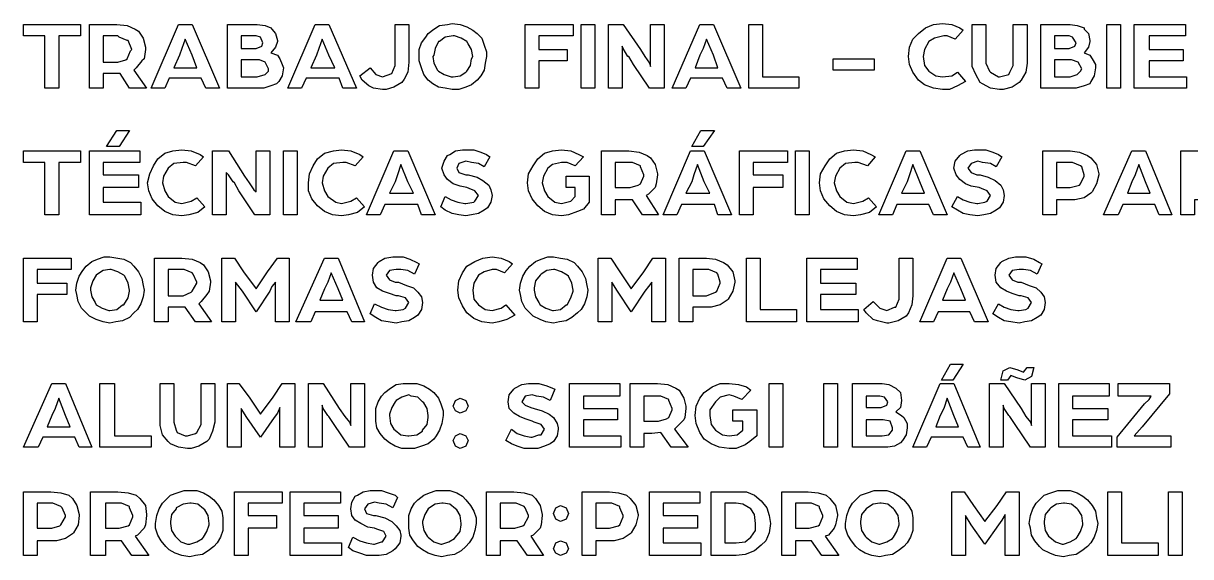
# Model space of a CAD drawing. Header units: inches. Extents: x -580 to 220, y 1335 to 2135.
# Drawn here: x -182.4 to -109.3, y 1841.4 to 1874.8 of the extents above; entities that cross this region are included whole.
import ezdxf

# ---------------------------------------------------------------- set-up
doc = ezdxf.new("R2010")
doc.units = ezdxf.units.IN
doc.header["$MEASUREMENT"] = 0
doc.layers.add('Grabado relleno', color=7, linetype='Continuous')

# ---------------------------------------------------------------- blocks, each defined once
blk = doc.blocks.new('block 2154')
at = {"layer": 'Grabado relleno', "color": 6, "lineweight": 25}
for points in [[(-181.039, 1874.016), (-182.394, 1874.016), (-182.394, 1874.732), (-178.824, 1874.732), (-178.824, 1874.016), (-180.182, 1874.016), (-180.182, 1870.731), (-181.039, 1870.731), (-181.039, 1874.016)], [(-178.252, 1870.731), (-178.252, 1874.732), (-176.538, 1874.732), (-175.896, 1874.661), (-175.395, 1874.446), (-175.18, 1874.301), (-174.897, 1873.875), (-174.753, 1873.303), (-174.753, 1873.158), (-174.823, 1872.587), (-174.968, 1872.446), (-175.324, 1872.019), (-175.465, 1871.874), (-174.682, 1870.731), (-175.751, 1870.731), (-176.323, 1871.659), (-176.894, 1871.659), (-177.395, 1871.659), (-177.395, 1870.731), (-178.252, 1870.731)], [(-171.825, 1874.732), (-170.11, 1870.731), (-170.967, 1870.731), (-171.253, 1871.373), (-173.253, 1871.373), (-173.539, 1870.731), (-174.396, 1870.731), (-172.682, 1874.732), (-171.825, 1874.732)], [(-169.609, 1870.731), (-169.609, 1874.732), (-167.754, 1874.732), (-167.253, 1874.661), (-166.896, 1874.517), (-166.826, 1874.446), (-166.611, 1874.16), (-166.469, 1873.73), (-166.469, 1873.659), (-166.611, 1873.303), (-166.896, 1872.947), (-166.469, 1872.802), (-166.325, 1872.587), (-166.184, 1872.231), (-166.11, 1872.019), (-166.184, 1871.518), (-166.395, 1871.162), (-166.54, 1871.017), (-166.896, 1870.876), (-167.327, 1870.731), (-167.683, 1870.731), (-169.609, 1870.731)], [(-164.113, 1874.732), (-163.256, 1874.732), (-161.541, 1870.731), (-162.398, 1870.731), (-162.61, 1871.373), (-164.684, 1871.373), (-164.97, 1870.731), (-165.824, 1870.731), (-164.113, 1874.732)], [(-160.754, 1870.876), (-161.185, 1871.232), (-161.326, 1871.518), (-160.684, 1872.019), (-160.328, 1871.589), (-159.897, 1871.447), (-159.326, 1871.659), (-159.114, 1872.16), (-159.114, 1872.375), (-159.114, 1874.732), (-158.257, 1874.732), (-158.257, 1872.375), (-158.327, 1871.733), (-158.543, 1871.303), (-158.684, 1871.088), (-159.185, 1870.802), (-159.682, 1870.661), (-159.897, 1870.661), (-160.469, 1870.731), (-160.754, 1870.876)], [(-156.327, 1874.661), (-155.826, 1874.732), (-155.54, 1874.802), (-155.043, 1874.732), (-154.613, 1874.587), (-154.256, 1874.376), (-153.971, 1874.16), (-153.685, 1873.875), (-153.54, 1873.444), (-153.399, 1873.017), (-153.399, 1872.732), (-153.47, 1872.305), (-153.54, 1871.874), (-153.755, 1871.518), (-153.971, 1871.232), (-154.327, 1870.947), (-154.683, 1870.802), (-155.114, 1870.661), (-155.54, 1870.661), (-155.971, 1870.731), (-156.398, 1870.802), (-156.754, 1871.017), (-157.04, 1871.232), (-157.325, 1871.589), (-157.47, 1872.019), (-157.611, 1872.446), (-157.611, 1872.732), (-157.611, 1873.158), (-157.47, 1873.589), (-157.184, 1873.945), (-157.04, 1874.16), (-156.683, 1874.446), (-156.327, 1874.661)], [(-150.972, 1870.731), (-150.972, 1874.732), (-147.97, 1874.732), (-147.97, 1874.016), (-150.115, 1874.016), (-150.115, 1873.158), (-148.33, 1873.158), (-148.33, 1872.446), (-150.115, 1872.446), (-150.115, 1870.731), (-150.972, 1870.731)], [(-146.615, 1874.732), (-146.615, 1870.731), (-147.472, 1870.731), (-147.472, 1874.732), (-146.615, 1874.732)], [(-144.83, 1874.732), (-143.758, 1873.158), (-143.472, 1872.732), (-143.186, 1872.305), (-143.116, 1872.09), (-143.116, 1874.732), (-142.258, 1874.732), (-142.258, 1870.731), (-143.186, 1870.731), (-144.184, 1872.231), (-144.47, 1872.732), (-144.544, 1872.732), (-144.83, 1873.233), (-144.901, 1873.374), (-144.901, 1870.731), (-145.758, 1870.731), (-145.758, 1874.732), (-144.83, 1874.732)], [(-138.614, 1871.373), (-140.614, 1871.373), (-140.9, 1870.731), (-141.757, 1870.731), (-140.043, 1874.732), (-139.186, 1874.732), (-137.475, 1870.731), (-138.328, 1870.731), (-138.614, 1871.373)], [(-133.83, 1871.447), (-133.83, 1870.731), (-136.974, 1870.731), (-136.974, 1874.732), (-136.116, 1874.732), (-136.116, 1871.447), (-133.83, 1871.447)], [(-126.69, 1871.733), (-126.902, 1872.231), (-126.976, 1872.732), (-126.902, 1873.303), (-126.69, 1873.804), (-126.33, 1874.16), (-125.904, 1874.517), (-125.403, 1874.732), (-124.831, 1874.802), (-124.26, 1874.732), (-123.762, 1874.517), (-123.547, 1874.376), (-124.048, 1873.804), (-124.545, 1874.016), (-124.761, 1874.016), (-125.332, 1873.875), (-125.688, 1873.659), (-125.974, 1873.158), (-126.045, 1872.732), (-125.974, 1872.16), (-125.688, 1871.804), (-125.261, 1871.518), (-124.831, 1871.447), (-124.26, 1871.518), (-123.903, 1871.733), (-123.402, 1871.162), (-123.903, 1870.876), (-124.404, 1870.661), (-124.831, 1870.661), (-125.403, 1870.731), (-125.974, 1870.947), (-126.33, 1871.232), (-126.69, 1871.733)], [(-121.832, 1870.731), (-122.333, 1871.017), (-122.475, 1871.088), (-122.76, 1871.589), (-122.975, 1872.09), (-122.975, 1872.305), (-122.975, 1874.732), (-122.118, 1874.732), (-122.118, 1872.305), (-121.903, 1871.804), (-121.832, 1871.733), (-121.332, 1871.447), (-121.261, 1871.447), (-120.689, 1871.589), (-120.619, 1871.733), (-120.404, 1872.16), (-120.404, 1872.305), (-120.404, 1874.732), (-119.546, 1874.732), (-119.546, 1872.305), (-119.617, 1871.733), (-119.903, 1871.232), (-120.047, 1871.088), (-120.474, 1870.802), (-121.046, 1870.661), (-121.261, 1870.661), (-121.832, 1870.731)], [(-118.689, 1874.732), (-116.834, 1874.732), (-116.403, 1874.661), (-115.976, 1874.517), (-115.976, 1874.446), (-115.691, 1874.16), (-115.62, 1873.73), (-115.62, 1873.659), (-115.691, 1873.303), (-115.976, 1872.947), (-115.62, 1872.802), (-115.475, 1872.587), (-115.264, 1872.231), (-115.264, 1872.019), (-115.334, 1871.518), (-115.549, 1871.162), (-115.62, 1871.017), (-115.976, 1870.876), (-116.477, 1870.731), (-116.763, 1870.731), (-118.689, 1870.731), (-118.689, 1874.732)], [(-113.69, 1874.732), (-113.69, 1870.731), (-114.548, 1870.731), (-114.548, 1874.732), (-113.69, 1874.732)], [(-111.905, 1873.158), (-109.764, 1873.158), (-109.764, 1872.446), (-111.905, 1872.446), (-111.905, 1871.447), (-109.549, 1871.447), (-109.549, 1870.731), (-112.833, 1870.731), (-112.833, 1874.732), (-109.619, 1874.732), (-109.619, 1874.016), (-111.905, 1874.016), (-111.905, 1873.158)], [(-176.397, 1873.945), (-176.467, 1874.016), (-177.395, 1874.016), (-177.395, 1872.375), (-176.467, 1872.375), (-175.966, 1872.516), (-175.896, 1872.587), (-175.68, 1873.088), (-175.61, 1873.158), (-175.825, 1873.73), (-175.896, 1873.73), (-176.397, 1873.945)], [(-172.968, 1872.019), (-171.539, 1872.019), (-171.825, 1872.802), (-172.251, 1873.804), (-172.467, 1873.233), (-172.611, 1872.802), (-172.968, 1872.019)], [(-167.538, 1873.945), (-167.824, 1874.016), (-168.752, 1874.016), (-168.752, 1873.233), (-167.824, 1873.233), (-167.468, 1873.374), (-167.397, 1873.589), (-167.538, 1873.945)], [(-163.682, 1873.804), (-163.898, 1873.233), (-164.039, 1872.802), (-164.399, 1872.019), (-162.896, 1872.019), (-163.256, 1872.802), (-163.682, 1873.804)], [(-156.041, 1871.589), (-155.614, 1871.447), (-155.47, 1871.447), (-155.043, 1871.518), (-154.683, 1871.733), (-154.613, 1871.804), (-154.397, 1872.16), (-154.327, 1872.587), (-154.256, 1872.732), (-154.327, 1873.158), (-154.542, 1873.518), (-154.613, 1873.659), (-154.969, 1873.875), (-155.399, 1874.016), (-155.47, 1874.016), (-155.971, 1873.945), (-156.327, 1873.659), (-156.398, 1873.659), (-156.613, 1873.233), (-156.683, 1872.802), (-156.754, 1872.732), (-156.683, 1872.305), (-156.468, 1871.874), (-156.398, 1871.804), (-156.041, 1871.589)], [(-139.616, 1873.804), (-139.831, 1873.233), (-140.043, 1872.802), (-140.329, 1872.019), (-138.9, 1872.019), (-139.186, 1872.802), (-139.616, 1873.804)], [(-117.832, 1873.233), (-116.904, 1873.233), (-116.548, 1873.374), (-116.477, 1873.589), (-116.689, 1873.945), (-116.904, 1874.016), (-117.832, 1874.016), (-117.832, 1873.233)], [(-167.754, 1871.447), (-167.253, 1871.589), (-167.041, 1871.804), (-167.041, 1871.945), (-167.253, 1872.375), (-167.612, 1872.516), (-167.683, 1872.516), (-168.752, 1872.516), (-168.752, 1871.447), (-167.754, 1871.447)], [(-129.117, 1872.587), (-129.117, 1871.874), (-131.689, 1871.874), (-131.689, 1872.587), (-129.117, 1872.587)], [(-117.832, 1871.447), (-116.834, 1871.447), (-116.403, 1871.589), (-116.192, 1871.804), (-116.117, 1871.945), (-116.333, 1872.375), (-116.763, 1872.516), (-117.832, 1872.516), (-117.832, 1871.447)], [(-175.751, 1868.089), (-176.397, 1867.091), (-177.18, 1867.091), (-176.538, 1868.089), (-175.751, 1868.089)], [(-139.115, 1868.089), (-139.831, 1867.091), (-140.544, 1867.091), (-139.972, 1868.089), (-139.115, 1868.089)], [(-174.252, 1865.877), (-173.966, 1866.304), (-173.539, 1866.66), (-173.038, 1866.805), (-172.467, 1866.875), (-171.895, 1866.805), (-171.324, 1866.59), (-171.112, 1866.445), (-171.609, 1865.877), (-172.181, 1866.089), (-172.396, 1866.089), (-172.968, 1866.018), (-173.324, 1865.732), (-173.61, 1865.232), (-173.68, 1864.805), (-173.539, 1864.304), (-173.324, 1863.947), (-172.897, 1863.591), (-172.467, 1863.517), (-171.895, 1863.662), (-171.539, 1863.877), (-171.038, 1863.305), (-171.468, 1862.949), (-172.04, 1862.804), (-172.467, 1862.734), (-173.038, 1862.804), (-173.539, 1863.02), (-173.966, 1863.376), (-174.326, 1863.803), (-174.537, 1864.304), (-174.612, 1864.805), (-174.467, 1865.376), (-174.252, 1865.877)], [(-163.682, 1864.805), (-163.541, 1864.304), (-163.326, 1863.947), (-162.825, 1863.591), (-162.469, 1863.517), (-161.897, 1863.662), (-161.541, 1863.877), (-161.04, 1863.305), (-161.471, 1862.949), (-162.042, 1862.804), (-162.469, 1862.734), (-163.04, 1862.804), (-163.541, 1863.02), (-163.968, 1863.376), (-164.325, 1863.803), (-164.54, 1864.304), (-164.54, 1864.805), (-164.469, 1865.376), (-164.254, 1865.877), (-163.968, 1866.304), (-163.541, 1866.66), (-162.97, 1866.805), (-162.469, 1866.875), (-161.897, 1866.805), (-161.326, 1866.59), (-161.111, 1866.445), (-161.612, 1865.877), (-162.183, 1866.089), (-162.398, 1866.089), (-162.97, 1866.018), (-163.326, 1865.732), (-163.612, 1865.232), (-163.682, 1864.805)], [(-156.257, 1863.305), (-155.971, 1863.947), (-155.614, 1863.732), (-155.184, 1863.591), (-154.757, 1863.517), (-154.683, 1863.517), (-154.186, 1863.591), (-154.112, 1863.662), (-153.9, 1864.018), (-154.112, 1864.304), (-154.471, 1864.448), (-154.613, 1864.519), (-155.043, 1864.589), (-155.47, 1864.734), (-155.826, 1865.02), (-156.041, 1865.306), (-156.186, 1865.732), (-156.041, 1866.159), (-155.826, 1866.519), (-155.685, 1866.59), (-155.329, 1866.805), (-154.898, 1866.875), (-154.683, 1866.875), (-154.186, 1866.875), (-153.755, 1866.731), (-153.399, 1866.59), (-153.184, 1866.445), (-153.54, 1865.803), (-153.9, 1866.018), (-154.327, 1866.089), (-154.683, 1866.159), (-155.114, 1866.018), (-155.255, 1865.732), (-155.114, 1865.447), (-154.683, 1865.306), (-154.542, 1865.306), (-153.971, 1865.161), (-153.614, 1864.946), (-153.254, 1864.66), (-153.113, 1864.374), (-153.043, 1864.018), (-153.113, 1863.591), (-153.328, 1863.231), (-153.54, 1863.09), (-153.9, 1862.875), (-154.327, 1862.804), (-154.683, 1862.734), (-155.114, 1862.804), (-155.54, 1862.875), (-155.971, 1863.09), (-156.257, 1863.305)], [(-150.471, 1865.877), (-150.185, 1866.304), (-149.758, 1866.66), (-149.257, 1866.805), (-148.686, 1866.875), (-148.114, 1866.805), (-147.613, 1866.59), (-147.328, 1866.445), (-147.829, 1865.877), (-148.33, 1866.089), (-148.686, 1866.089), (-149.257, 1865.948), (-149.543, 1865.732), (-149.829, 1865.232), (-149.899, 1864.805), (-149.758, 1864.304), (-149.543, 1863.947), (-149.113, 1863.591), (-148.686, 1863.517), (-148.114, 1863.662), (-147.829, 1863.947), (-147.829, 1864.519), (-148.4, 1864.519), (-148.4, 1865.232), (-146.971, 1865.232), (-146.971, 1863.591), (-147.328, 1863.161), (-147.684, 1863.02), (-148.256, 1862.804), (-148.686, 1862.734), (-149.257, 1862.804), (-149.758, 1863.02), (-150.185, 1863.376), (-150.542, 1863.803), (-150.757, 1864.304), (-150.827, 1864.805), (-150.757, 1865.376), (-150.471, 1865.877)], [(-132.261, 1863.803), (-132.472, 1864.304), (-132.546, 1864.805), (-132.472, 1865.376), (-132.186, 1865.877), (-131.901, 1866.304), (-131.474, 1866.66), (-130.973, 1866.805), (-130.401, 1866.875), (-129.83, 1866.805), (-129.333, 1866.59), (-129.047, 1866.445), (-129.544, 1865.877), (-130.116, 1866.089), (-130.331, 1866.089), (-130.902, 1866.018), (-131.259, 1865.732), (-131.544, 1865.232), (-131.615, 1864.805), (-131.474, 1864.304), (-131.259, 1863.947), (-130.832, 1863.591), (-130.401, 1863.517), (-129.83, 1863.662), (-129.474, 1863.877), (-128.973, 1863.305), (-129.403, 1862.949), (-129.975, 1862.804), (-130.401, 1862.734), (-130.973, 1862.804), (-131.474, 1863.02), (-131.901, 1863.376), (-132.261, 1863.803)], [(-123.046, 1864.589), (-123.402, 1864.734), (-123.762, 1865.02), (-123.974, 1865.306), (-124.118, 1865.732), (-124.048, 1866.159), (-123.762, 1866.519), (-123.688, 1866.59), (-123.261, 1866.805), (-122.831, 1866.875), (-122.619, 1866.875), (-122.118, 1866.875), (-121.691, 1866.731), (-121.332, 1866.59), (-121.12, 1866.445), (-121.476, 1865.803), (-121.832, 1866.018), (-122.333, 1866.089), (-122.619, 1866.159), (-123.046, 1866.018), (-123.261, 1865.732), (-123.046, 1865.447), (-122.69, 1865.306), (-122.475, 1865.306), (-121.977, 1865.161), (-121.547, 1864.946), (-121.19, 1864.66), (-121.046, 1864.374), (-120.975, 1864.018), (-121.046, 1863.591), (-121.261, 1863.231), (-121.476, 1863.09), (-121.832, 1862.875), (-122.259, 1862.804), (-122.619, 1862.734), (-123.117, 1862.804), (-123.547, 1862.875), (-123.903, 1863.09), (-124.26, 1863.305), (-123.903, 1863.947), (-123.547, 1863.732), (-123.117, 1863.591), (-122.69, 1863.517), (-122.619, 1863.517), (-122.189, 1863.591), (-122.048, 1863.662), (-121.832, 1864.018), (-122.048, 1864.304), (-122.404, 1864.448), (-122.545, 1864.519), (-123.046, 1864.589)], [(-181.039, 1866.089), (-182.394, 1866.089), (-182.394, 1866.805), (-178.824, 1866.805), (-178.824, 1866.089), (-180.182, 1866.089), (-180.182, 1862.804), (-181.039, 1862.804), (-181.039, 1866.089)], [(-178.252, 1862.804), (-178.252, 1866.805), (-175.109, 1866.805), (-175.109, 1866.089), (-177.395, 1866.089), (-177.395, 1865.306), (-175.18, 1865.306), (-175.18, 1864.519), (-177.395, 1864.519), (-177.395, 1863.591), (-175.038, 1863.591), (-175.038, 1862.804), (-178.252, 1862.804)], [(-169.182, 1864.805), (-169.253, 1864.875), (-169.539, 1865.306), (-169.683, 1865.447), (-169.683, 1862.804), (-170.54, 1862.804), (-170.54, 1866.805), (-169.539, 1866.805), (-168.54, 1865.232), (-168.254, 1864.805), (-167.969, 1864.374), (-167.824, 1864.233), (-167.824, 1866.805), (-166.967, 1866.805), (-166.967, 1862.804), (-167.898, 1862.804), (-168.897, 1864.304), (-169.182, 1864.805)], [(-165.256, 1866.805), (-165.256, 1862.804), (-166.11, 1862.804), (-166.11, 1866.805), (-165.256, 1866.805)], [(-160.899, 1862.804), (-159.185, 1866.805), (-158.327, 1866.805), (-156.613, 1862.804), (-157.47, 1862.804), (-157.685, 1863.446), (-159.756, 1863.446), (-160.042, 1862.804), (-160.899, 1862.804)], [(-145.327, 1863.732), (-145.327, 1862.804), (-146.185, 1862.804), (-146.185, 1866.805), (-144.47, 1866.805), (-143.828, 1866.731), (-143.331, 1866.519), (-143.116, 1866.375), (-142.83, 1865.948), (-142.685, 1865.376), (-142.685, 1865.306), (-142.759, 1864.734), (-142.83, 1864.519), (-143.257, 1864.089), (-143.401, 1864.018), (-142.615, 1862.804), (-143.616, 1862.804), (-144.259, 1863.732), (-144.83, 1863.732), (-145.327, 1863.732)], [(-140.614, 1866.805), (-139.757, 1866.805), (-138.043, 1862.804), (-138.9, 1862.804), (-139.115, 1863.446), (-141.186, 1863.446), (-141.472, 1862.804), (-142.329, 1862.804), (-140.614, 1866.805)], [(-136.688, 1864.519), (-136.688, 1862.804), (-137.545, 1862.804), (-137.545, 1866.805), (-134.543, 1866.805), (-134.543, 1866.089), (-136.688, 1866.089), (-136.688, 1865.306), (-134.829, 1865.306), (-134.829, 1864.519), (-136.688, 1864.519)], [(-133.188, 1866.805), (-133.188, 1862.804), (-134.046, 1862.804), (-134.046, 1866.805), (-133.188, 1866.805)], [(-128.832, 1862.804), (-127.117, 1866.805), (-126.26, 1866.805), (-124.545, 1862.804), (-125.403, 1862.804), (-125.688, 1863.446), (-127.689, 1863.446), (-127.974, 1862.804), (-128.832, 1862.804)], [(-118.548, 1862.804), (-118.548, 1866.805), (-116.834, 1866.805), (-116.262, 1866.731), (-115.761, 1866.519), (-115.549, 1866.375), (-115.19, 1865.948), (-115.049, 1865.376), (-115.049, 1865.306), (-115.19, 1864.734), (-115.475, 1864.233), (-115.549, 1864.163), (-115.976, 1863.877), (-116.548, 1863.732), (-116.834, 1863.732), (-117.691, 1863.732), (-117.691, 1862.804), (-118.548, 1862.804)], [(-114.763, 1862.804), (-112.978, 1866.805), (-112.12, 1866.805), (-110.477, 1862.804), (-111.263, 1862.804), (-111.549, 1863.446), (-113.549, 1863.446), (-113.835, 1862.804), (-114.763, 1862.804)], [(-109.905, 1862.804), (-109.905, 1866.805), (-108.191, 1866.805), (-107.619, 1866.731), (-107.122, 1866.519), (-106.906, 1866.375), (-106.55, 1865.948), (-106.405, 1865.376), (-106.405, 1865.306), (-106.55, 1864.734), (-106.621, 1864.519), (-106.977, 1864.089), (-107.192, 1864.018), (-106.335, 1862.804), (-107.407, 1862.804), (-108.049, 1863.732), (-108.621, 1863.732), (-109.048, 1863.732), (-109.048, 1862.804), (-109.905, 1862.804)], [(-159.47, 1864.163), (-157.971, 1864.163), (-158.327, 1864.875), (-158.754, 1865.948), (-158.969, 1865.306), (-159.114, 1864.875), (-159.47, 1864.163)], [(-145.327, 1864.519), (-144.4, 1864.519), (-143.899, 1864.66), (-143.758, 1864.734), (-143.542, 1865.232), (-143.542, 1865.306), (-143.758, 1865.803), (-143.758, 1865.877), (-144.259, 1866.089), (-144.4, 1866.089), (-145.327, 1866.089), (-145.327, 1864.519)], [(-140.403, 1865.306), (-140.544, 1864.875), (-140.9, 1864.163), (-139.401, 1864.163), (-139.757, 1864.875), (-140.187, 1865.948), (-140.403, 1865.306)], [(-126.69, 1865.948), (-126.902, 1865.306), (-127.047, 1864.875), (-127.403, 1864.163), (-125.974, 1864.163), (-126.26, 1864.875), (-126.69, 1865.948)], [(-116.192, 1865.877), (-116.689, 1866.089), (-116.834, 1866.089), (-117.691, 1866.089), (-117.691, 1864.519), (-116.834, 1864.519), (-116.262, 1864.66), (-116.192, 1864.734), (-115.976, 1865.232), (-115.976, 1865.306), (-116.117, 1865.803), (-116.192, 1865.877)], [(-111.835, 1864.163), (-112.12, 1864.875), (-112.547, 1865.948), (-112.763, 1865.306), (-112.978, 1864.875), (-113.263, 1864.163), (-111.835, 1864.163)], [(-182.394, 1856.091), (-182.394, 1860.092), (-179.395, 1860.092), (-179.395, 1859.375), (-181.537, 1859.375), (-181.537, 1858.518), (-179.681, 1858.518), (-179.681, 1857.806), (-181.537, 1857.806), (-181.537, 1856.091), (-182.394, 1856.091)], [(-177.395, 1856.091), (-177.825, 1856.236), (-178.252, 1856.447), (-178.467, 1856.663), (-178.753, 1856.948), (-178.965, 1857.375), (-179.039, 1857.806), (-179.109, 1858.091), (-179.039, 1858.518), (-178.894, 1858.949), (-178.679, 1859.305), (-178.467, 1859.591), (-178.108, 1859.876), (-177.751, 1860.017), (-177.324, 1860.162), (-176.968, 1860.162), (-176.467, 1860.092), (-176.111, 1860.017), (-175.68, 1859.806), (-175.465, 1859.591), (-175.18, 1859.234), (-174.968, 1858.804), (-174.897, 1858.377), (-174.823, 1858.091), (-174.897, 1857.661), (-175.038, 1857.234), (-175.254, 1856.878), (-175.465, 1856.663), (-175.751, 1856.377), (-176.181, 1856.162), (-176.608, 1856.091), (-176.968, 1856.02), (-177.395, 1856.091)], [(-170.826, 1859.234), (-170.682, 1858.663), (-170.682, 1858.592), (-170.752, 1858.021), (-170.897, 1857.806), (-171.253, 1857.375), (-171.398, 1857.234), (-170.611, 1856.091), (-171.609, 1856.091), (-172.251, 1857.019), (-172.823, 1857.019), (-173.324, 1857.019), (-173.324, 1856.091), (-174.181, 1856.091), (-174.181, 1860.092), (-172.467, 1860.092), (-171.825, 1860.017), (-171.324, 1859.806), (-171.112, 1859.661), (-170.826, 1859.234)], [(-169.969, 1856.091), (-169.969, 1860.092), (-169.182, 1860.092), (-168.611, 1859.234), (-167.824, 1858.162), (-167.111, 1859.234), (-166.469, 1860.092), (-165.753, 1860.092), (-165.753, 1856.091), (-166.611, 1856.091), (-166.611, 1858.592), (-166.826, 1858.306), (-166.967, 1858.021), (-167.824, 1856.733), (-168.681, 1858.021), (-169.112, 1858.592), (-169.112, 1856.091), (-169.969, 1856.091)], [(-165.326, 1856.091), (-163.541, 1860.092), (-162.684, 1860.092), (-161.04, 1856.091), (-161.827, 1856.091), (-162.113, 1856.733), (-164.113, 1856.733), (-164.399, 1856.091), (-165.326, 1856.091)], [(-159.541, 1856.091), (-159.968, 1856.162), (-160.328, 1856.377), (-160.684, 1856.592), (-160.398, 1857.234), (-159.968, 1857.019), (-159.541, 1856.878), (-159.114, 1856.807), (-159.04, 1856.807), (-158.613, 1856.878), (-158.468, 1856.948), (-158.257, 1857.305), (-158.468, 1857.59), (-158.899, 1857.735), (-159.04, 1857.735), (-159.47, 1857.876), (-159.897, 1858.021), (-160.253, 1858.232), (-160.469, 1858.592), (-160.539, 1859.019), (-160.469, 1859.449), (-160.183, 1859.806), (-160.112, 1859.876), (-159.756, 1860.092), (-159.255, 1860.162), (-159.04, 1860.162), (-158.613, 1860.162), (-158.183, 1860.017), (-157.756, 1859.806), (-157.611, 1859.735), (-157.897, 1859.09), (-158.327, 1859.305), (-158.754, 1859.375), (-159.04, 1859.375), (-159.47, 1859.305), (-159.682, 1859.019), (-159.47, 1858.733), (-159.114, 1858.592), (-158.899, 1858.592), (-158.398, 1858.377), (-157.971, 1858.232), (-157.685, 1857.947), (-157.47, 1857.661), (-157.4, 1857.305), (-157.47, 1856.878), (-157.685, 1856.521), (-157.897, 1856.377), (-158.257, 1856.162), (-158.684, 1856.091), (-159.04, 1856.02), (-159.541, 1856.091)], [(-154.898, 1857.089), (-155.114, 1857.59), (-155.184, 1858.091), (-155.114, 1858.663), (-154.898, 1859.164), (-154.613, 1859.591), (-154.112, 1859.876), (-153.614, 1860.092), (-153.043, 1860.162), (-152.471, 1860.092), (-151.97, 1859.876), (-151.755, 1859.735), (-152.256, 1859.164), (-152.757, 1859.375), (-153.043, 1859.375), (-153.54, 1859.234), (-153.9, 1859.019), (-154.186, 1858.518), (-154.256, 1858.091), (-154.186, 1857.52), (-153.9, 1857.163), (-153.47, 1856.878), (-153.043, 1856.807), (-152.471, 1856.948), (-152.185, 1857.163), (-151.614, 1856.521), (-152.115, 1856.236), (-152.612, 1856.091), (-153.043, 1856.02), (-153.685, 1856.091), (-154.186, 1856.306), (-154.613, 1856.663), (-154.898, 1857.089)], [(-151.184, 1857.375), (-151.258, 1857.806), (-151.328, 1858.091), (-151.258, 1858.518), (-151.113, 1858.949), (-150.898, 1859.305), (-150.686, 1859.591), (-150.326, 1859.876), (-149.97, 1860.017), (-149.543, 1860.162), (-149.187, 1860.162), (-148.756, 1860.092), (-148.33, 1860.017), (-147.899, 1859.806), (-147.684, 1859.591), (-147.398, 1859.234), (-147.187, 1858.804), (-147.113, 1858.377), (-147.042, 1858.091), (-147.113, 1857.661), (-147.257, 1857.234), (-147.472, 1856.878), (-147.684, 1856.663), (-148.044, 1856.377), (-148.4, 1856.162), (-148.827, 1856.091), (-149.187, 1856.02), (-149.684, 1856.091), (-150.041, 1856.236), (-150.471, 1856.447), (-150.686, 1856.663), (-150.972, 1856.948), (-151.184, 1857.375)], [(-145.042, 1859.234), (-144.329, 1858.162), (-143.542, 1859.234), (-142.971, 1860.092), (-142.188, 1860.092), (-142.188, 1856.091), (-143.045, 1856.091), (-143.045, 1858.592), (-143.257, 1858.306), (-143.472, 1858.021), (-144.329, 1856.733), (-145.186, 1858.021), (-145.543, 1858.592), (-145.543, 1856.091), (-146.4, 1856.091), (-146.4, 1860.092), (-145.613, 1860.092), (-145.042, 1859.234)], [(-141.33, 1856.091), (-141.33, 1860.092), (-139.616, 1860.092), (-139.044, 1860.017), (-138.544, 1859.806), (-138.328, 1859.661), (-137.972, 1859.234), (-137.831, 1858.663), (-137.831, 1858.592), (-137.972, 1858.021), (-138.258, 1857.52), (-138.328, 1857.449), (-138.759, 1857.163), (-139.33, 1857.019), (-139.616, 1857.019), (-140.473, 1857.019), (-140.473, 1856.091), (-141.33, 1856.091)], [(-133.975, 1856.878), (-133.975, 1856.091), (-137.115, 1856.091), (-137.115, 1860.092), (-136.258, 1860.092), (-136.258, 1856.878), (-133.975, 1856.878)], [(-132.472, 1858.518), (-130.26, 1858.518), (-130.26, 1857.806), (-132.472, 1857.806), (-132.472, 1856.878), (-130.116, 1856.878), (-130.116, 1856.091), (-133.329, 1856.091), (-133.329, 1860.092), (-130.19, 1860.092), (-130.19, 1859.375), (-132.472, 1859.375), (-132.472, 1858.518)], [(-128.331, 1856.02), (-128.902, 1856.162), (-129.188, 1856.236), (-129.618, 1856.663), (-129.759, 1856.878), (-129.188, 1857.375), (-128.761, 1856.948), (-128.331, 1856.807), (-127.833, 1857.019), (-127.759, 1857.019), (-127.547, 1857.52), (-127.547, 1857.735), (-127.547, 1860.092), (-126.69, 1860.092), (-126.69, 1857.735), (-126.761, 1857.163), (-126.976, 1856.663), (-127.117, 1856.447), (-127.618, 1856.162), (-128.19, 1856.02), (-128.331, 1856.02)], [(-123.117, 1856.733), (-125.117, 1856.733), (-125.403, 1856.091), (-126.26, 1856.091), (-124.545, 1860.092), (-123.688, 1860.092), (-121.977, 1856.091), (-122.831, 1856.091), (-123.117, 1856.733)], [(-120.975, 1856.162), (-121.332, 1856.377), (-121.691, 1856.592), (-121.332, 1857.234), (-120.975, 1857.019), (-120.548, 1856.878), (-120.118, 1856.807), (-120.047, 1856.807), (-119.617, 1856.878), (-119.476, 1856.948), (-119.261, 1857.305), (-119.476, 1857.59), (-119.903, 1857.735), (-120.047, 1857.735), (-120.474, 1857.876), (-120.834, 1858.021), (-121.19, 1858.232), (-121.476, 1858.592), (-121.547, 1859.019), (-121.476, 1859.449), (-121.19, 1859.806), (-121.12, 1859.876), (-120.689, 1860.092), (-120.263, 1860.162), (-120.047, 1860.162), (-119.617, 1860.162), (-119.12, 1860.017), (-118.763, 1859.806), (-118.619, 1859.735), (-118.904, 1859.09), (-119.331, 1859.305), (-119.762, 1859.375), (-120.047, 1859.375), (-120.474, 1859.305), (-120.689, 1859.019), (-120.474, 1858.733), (-120.118, 1858.592), (-119.903, 1858.592), (-119.405, 1858.377), (-118.975, 1858.232), (-118.689, 1857.947), (-118.478, 1857.661), (-118.403, 1857.305), (-118.478, 1856.878), (-118.689, 1856.521), (-118.904, 1856.377), (-119.261, 1856.162), (-119.691, 1856.091), (-120.047, 1856.02), (-120.548, 1856.091), (-120.975, 1856.162)], [(-177.395, 1859.305), (-177.751, 1859.09), (-177.825, 1859.019), (-178.037, 1858.663), (-178.182, 1858.232), (-178.182, 1858.091), (-178.108, 1857.661), (-177.896, 1857.305), (-177.825, 1857.163), (-177.466, 1856.948), (-177.039, 1856.807), (-176.968, 1856.807), (-176.538, 1856.878), (-176.181, 1857.163), (-176.111, 1857.163), (-175.825, 1857.59), (-175.751, 1858.021), (-175.751, 1858.091), (-175.825, 1858.518), (-176.037, 1858.949), (-176.111, 1859.019), (-176.467, 1859.234), (-176.894, 1859.375), (-176.968, 1859.375), (-177.395, 1859.305)], [(-171.539, 1858.518), (-171.539, 1858.592), (-171.754, 1859.09), (-171.825, 1859.164), (-172.326, 1859.375), (-172.396, 1859.375), (-173.324, 1859.375), (-173.324, 1857.735), (-172.396, 1857.735), (-171.895, 1857.947), (-171.825, 1858.021), (-171.539, 1858.518)], [(-163.827, 1857.449), (-162.398, 1857.449), (-162.684, 1858.162), (-163.111, 1859.164), (-163.326, 1858.592), (-163.541, 1858.162), (-163.827, 1857.449)], [(-149.187, 1859.375), (-149.614, 1859.305), (-149.97, 1859.09), (-150.041, 1859.019), (-150.326, 1858.663), (-150.4, 1858.232), (-150.4, 1858.091), (-150.326, 1857.661), (-150.115, 1857.305), (-150.041, 1857.163), (-149.684, 1856.948), (-149.257, 1856.807), (-149.187, 1856.807), (-148.756, 1856.878), (-148.4, 1857.163), (-148.33, 1857.163), (-148.114, 1857.59), (-147.97, 1858.021), (-147.97, 1858.091), (-148.044, 1858.518), (-148.256, 1858.949), (-148.33, 1859.019), (-148.686, 1859.234), (-149.113, 1859.375), (-149.187, 1859.375)], [(-138.974, 1859.164), (-139.471, 1859.375), (-139.616, 1859.375), (-140.473, 1859.375), (-140.473, 1857.735), (-139.616, 1857.735), (-139.044, 1857.947), (-138.974, 1858.021), (-138.759, 1858.518), (-138.759, 1858.592), (-138.9, 1859.09), (-138.974, 1859.164)], [(-123.402, 1857.449), (-123.688, 1858.162), (-124.118, 1859.164), (-124.334, 1858.592), (-124.545, 1858.162), (-124.831, 1857.449), (-123.402, 1857.449)], [(-123.547, 1853.449), (-124.189, 1852.45), (-124.905, 1852.45), (-124.334, 1853.449), (-123.547, 1853.449)], [(-121.046, 1853.022), (-120.619, 1853.234), (-120.118, 1853.092), (-119.762, 1852.948), (-119.546, 1853.234), (-119.12, 1853.234), (-119.261, 1852.662), (-119.691, 1852.45), (-120.189, 1852.591), (-120.548, 1852.736), (-120.76, 1852.45), (-121.19, 1852.45), (-121.046, 1853.022)], [(-180.609, 1852.235), (-179.752, 1852.235), (-178.108, 1848.235), (-178.894, 1848.235), (-179.18, 1848.877), (-181.18, 1848.877), (-181.466, 1848.235), (-182.394, 1848.235), (-180.609, 1852.235)], [(-174.396, 1848.951), (-174.396, 1848.235), (-177.61, 1848.235), (-177.61, 1852.235), (-176.682, 1852.235), (-176.682, 1848.951), (-174.396, 1848.951)], [(-170.752, 1848.736), (-170.897, 1848.591), (-171.398, 1848.305), (-171.895, 1848.164), (-172.11, 1848.164), (-172.682, 1848.235), (-173.183, 1848.45), (-173.324, 1848.591), (-173.68, 1849.021), (-173.825, 1849.593), (-173.825, 1849.808), (-173.825, 1852.235), (-172.968, 1852.235), (-172.968, 1849.808), (-172.823, 1849.307), (-172.752, 1849.162), (-172.251, 1848.951), (-172.11, 1848.951), (-171.609, 1849.092), (-171.539, 1849.162), (-171.253, 1849.663), (-171.253, 1849.808), (-171.253, 1852.235), (-170.396, 1852.235), (-170.396, 1849.808), (-170.54, 1849.237), (-170.752, 1848.736)], [(-169.609, 1848.235), (-169.609, 1852.235), (-168.897, 1852.235), (-168.254, 1851.378), (-167.538, 1850.305), (-166.755, 1851.378), (-166.184, 1852.235), (-165.397, 1852.235), (-165.397, 1848.235), (-166.325, 1848.235), (-166.325, 1850.736), (-166.469, 1850.38), (-166.681, 1850.094), (-167.538, 1848.877), (-168.396, 1850.094), (-168.752, 1850.662), (-168.752, 1848.235), (-169.609, 1848.235)], [(-162.254, 1850.164), (-161.968, 1849.808), (-161.897, 1849.593), (-161.897, 1852.235), (-161.04, 1852.235), (-161.04, 1848.235), (-161.968, 1848.235), (-162.97, 1849.734), (-163.256, 1850.164), (-163.326, 1850.235), (-163.612, 1850.662), (-163.682, 1850.877), (-163.682, 1848.235), (-164.54, 1848.235), (-164.54, 1852.235), (-163.612, 1852.235), (-162.61, 1850.662), (-162.254, 1850.164)], [(-156.112, 1850.521), (-156.112, 1850.235), (-156.186, 1849.734), (-156.327, 1849.307), (-156.542, 1848.951), (-156.683, 1848.736), (-157.04, 1848.45), (-157.47, 1848.305), (-157.897, 1848.164), (-158.257, 1848.164), (-158.684, 1848.164), (-159.114, 1848.305), (-159.47, 1848.52), (-159.756, 1848.736), (-160.042, 1849.092), (-160.253, 1849.448), (-160.328, 1849.879), (-160.328, 1850.235), (-160.328, 1850.662), (-160.183, 1851.092), (-159.968, 1851.448), (-159.756, 1851.664), (-159.396, 1851.949), (-159.04, 1852.165), (-158.613, 1852.235), (-158.257, 1852.235), (-157.756, 1852.235), (-157.325, 1852.091), (-156.969, 1851.879), (-156.683, 1851.664), (-156.398, 1851.307), (-156.257, 1850.948), (-156.112, 1850.521)], [(-159.185, 1849.378), (-159.114, 1849.307), (-158.754, 1849.021), (-158.327, 1848.951), (-158.257, 1848.951), (-157.756, 1849.021), (-157.4, 1849.237), (-157.4, 1849.307), (-157.114, 1849.663), (-157.04, 1850.094), (-157.04, 1850.235), (-157.114, 1850.662), (-157.325, 1851.022), (-157.4, 1851.092), (-157.685, 1851.378), (-158.112, 1851.448), (-158.257, 1851.519), (-158.684, 1851.378), (-159.04, 1851.163), (-159.114, 1851.092), (-159.326, 1850.736), (-159.47, 1850.305), (-159.47, 1850.235), (-159.396, 1849.734), (-159.185, 1849.378)], [(-150.972, 1850.02), (-151.328, 1850.164), (-151.685, 1850.38), (-151.97, 1850.662), (-152.041, 1851.092), (-151.97, 1851.519), (-151.685, 1851.879), (-151.614, 1851.949), (-151.184, 1852.165), (-150.757, 1852.235), (-150.542, 1852.235), (-150.115, 1852.235), (-149.614, 1852.091), (-149.257, 1851.949), (-149.113, 1851.879), (-149.399, 1851.163), (-149.829, 1851.378), (-150.256, 1851.448), (-150.542, 1851.519), (-150.972, 1851.448), (-151.184, 1851.092), (-150.972, 1850.877), (-150.612, 1850.736), (-150.4, 1850.662), (-149.899, 1850.521), (-149.473, 1850.305), (-149.187, 1850.094), (-148.972, 1849.734), (-148.901, 1849.448), (-148.901, 1849.378), (-148.972, 1848.951), (-149.187, 1848.591), (-149.399, 1848.45), (-149.758, 1848.305), (-150.185, 1848.164), (-150.542, 1848.164), (-151.042, 1848.164), (-151.469, 1848.305), (-151.829, 1848.45), (-152.185, 1848.665), (-151.829, 1849.378), (-151.469, 1849.092), (-151.042, 1848.951), (-150.612, 1848.877), (-150.542, 1848.877), (-150.115, 1849.021), (-149.97, 1849.021), (-149.758, 1849.378), (-149.97, 1849.663), (-150.4, 1849.808), (-150.542, 1849.879), (-150.972, 1850.02)], [(-147.328, 1849.949), (-147.328, 1848.951), (-144.971, 1848.951), (-144.971, 1848.235), (-148.185, 1848.235), (-148.185, 1852.235), (-145.042, 1852.235), (-145.042, 1851.448), (-147.328, 1851.448), (-147.328, 1850.662), (-145.186, 1850.662), (-145.186, 1849.949), (-147.328, 1849.949)], [(-144.4, 1848.235), (-144.4, 1852.235), (-142.685, 1852.235), (-142.043, 1852.165), (-141.542, 1851.949), (-141.33, 1851.805), (-141.045, 1851.307), (-140.9, 1850.806), (-140.9, 1850.662), (-140.971, 1850.094), (-141.045, 1849.949), (-141.472, 1849.522), (-141.616, 1849.378), (-140.759, 1848.235), (-141.828, 1848.235), (-142.473, 1849.162), (-143.045, 1849.092), (-143.542, 1849.092), (-143.542, 1848.235), (-144.4, 1848.235)], [(-139.33, 1849.663), (-139.044, 1849.307), (-138.614, 1849.021), (-138.187, 1848.951), (-137.686, 1849.021), (-137.33, 1849.307), (-137.33, 1849.879), (-137.972, 1849.879), (-137.972, 1850.591), (-136.473, 1850.591), (-136.473, 1848.951), (-136.903, 1848.591), (-137.189, 1848.379), (-137.757, 1848.164), (-138.187, 1848.164), (-138.829, 1848.235), (-139.33, 1848.45), (-139.757, 1848.736), (-140.043, 1849.162), (-140.258, 1849.734), (-140.329, 1850.235), (-140.258, 1850.806), (-140.043, 1851.307), (-139.757, 1851.664), (-139.26, 1852.02), (-138.759, 1852.235), (-138.187, 1852.235), (-137.616, 1852.165), (-137.115, 1852.02), (-136.829, 1851.805), (-137.401, 1851.233), (-137.901, 1851.448), (-138.187, 1851.519), (-138.759, 1851.378), (-139.044, 1851.092), (-139.401, 1850.591), (-139.401, 1850.235), (-139.33, 1849.663)], [(-134.829, 1852.235), (-134.829, 1848.235), (-135.686, 1848.235), (-135.686, 1852.235), (-134.829, 1852.235)], [(-131.403, 1852.235), (-131.403, 1848.235), (-132.261, 1848.235), (-132.261, 1852.235), (-131.403, 1852.235)], [(-130.476, 1848.235), (-130.476, 1852.235), (-128.616, 1852.235), (-128.19, 1852.165), (-127.759, 1851.949), (-127.473, 1851.664), (-127.403, 1851.163), (-127.473, 1850.736), (-127.759, 1850.45), (-127.403, 1850.235), (-127.262, 1850.094), (-127.047, 1849.734), (-127.047, 1849.448), (-127.117, 1849.021), (-127.332, 1848.665), (-127.473, 1848.52), (-127.833, 1848.305), (-128.26, 1848.235), (-128.546, 1848.235), (-130.476, 1848.235)], [(-124.976, 1852.235), (-124.118, 1852.235), (-122.475, 1848.235), (-123.261, 1848.235), (-123.547, 1848.877), (-125.547, 1848.877), (-125.833, 1848.235), (-126.69, 1848.235), (-124.976, 1852.235)], [(-120.975, 1850.662), (-121.046, 1850.877), (-121.046, 1848.235), (-121.903, 1848.235), (-121.903, 1852.235), (-120.975, 1852.235), (-119.903, 1850.662), (-119.617, 1850.164), (-119.331, 1849.808), (-119.261, 1849.593), (-119.261, 1852.235), (-118.403, 1852.235), (-118.403, 1848.235), (-119.331, 1848.235), (-120.333, 1849.734), (-120.619, 1850.164), (-120.689, 1850.235), (-120.975, 1850.662)], [(-117.546, 1848.235), (-117.546, 1852.235), (-114.406, 1852.235), (-114.406, 1851.448), (-116.689, 1851.448), (-116.689, 1850.662), (-114.477, 1850.662), (-114.477, 1849.949), (-116.689, 1849.949), (-116.689, 1848.951), (-114.262, 1848.951), (-114.262, 1848.235), (-117.546, 1848.235)], [(-110.621, 1851.593), (-112.336, 1849.522), (-112.833, 1848.951), (-110.547, 1848.951), (-110.547, 1848.235), (-113.906, 1848.235), (-113.906, 1848.877), (-112.191, 1850.948), (-111.905, 1851.233), (-111.764, 1851.448), (-113.835, 1851.448), (-113.835, 1852.235), (-110.621, 1852.235), (-110.621, 1851.593)], [(-179.466, 1849.522), (-179.752, 1850.235), (-180.182, 1851.307), (-180.394, 1850.662), (-180.609, 1850.235), (-180.895, 1849.522), (-179.466, 1849.522)], [(-155.043, 1850.38), (-155.329, 1850.521), (-155.47, 1850.806), (-155.329, 1851.163), (-155.043, 1851.307), (-154.683, 1851.163), (-154.542, 1850.806), (-154.683, 1850.521), (-155.043, 1850.38)], [(-141.973, 1851.233), (-142.473, 1851.448), (-142.615, 1851.448), (-143.542, 1851.448), (-143.542, 1849.879), (-142.615, 1849.879), (-142.114, 1850.02), (-141.973, 1850.094), (-141.757, 1850.591), (-141.757, 1850.662), (-141.973, 1851.163), (-141.973, 1851.233)], [(-129.618, 1850.736), (-128.687, 1850.736), (-128.331, 1850.877), (-128.26, 1851.092), (-128.475, 1851.378), (-128.761, 1851.448), (-129.618, 1851.448), (-129.618, 1850.736)], [(-125.261, 1849.522), (-123.833, 1849.522), (-124.118, 1850.235), (-124.545, 1851.307), (-124.761, 1850.662), (-124.976, 1850.235), (-125.261, 1849.522)], [(-129.618, 1848.951), (-128.616, 1848.951), (-128.19, 1849.021), (-127.974, 1849.307), (-127.974, 1849.448), (-128.119, 1849.879), (-128.546, 1849.949), (-128.616, 1849.949), (-129.618, 1849.949), (-129.618, 1848.951)], [(-155.043, 1848.164), (-155.329, 1848.305), (-155.47, 1848.665), (-155.329, 1848.951), (-155.043, 1849.092), (-154.683, 1848.951), (-154.542, 1848.665), (-154.683, 1848.305), (-155.043, 1848.164)], [(-182.394, 1841.451), (-182.394, 1845.451), (-180.679, 1845.451), (-180.037, 1845.377), (-179.536, 1845.236), (-179.325, 1845.021), (-179.039, 1844.594), (-178.894, 1844.023), (-178.894, 1843.952), (-178.965, 1843.38), (-179.251, 1842.88), (-179.325, 1842.809), (-179.752, 1842.523), (-180.323, 1842.379), (-180.679, 1842.379), (-181.537, 1842.379), (-181.537, 1841.451), (-182.394, 1841.451)], [(-178.182, 1841.451), (-178.182, 1845.451), (-176.467, 1845.451), (-175.825, 1845.377), (-175.324, 1845.236), (-175.109, 1845.021), (-174.753, 1844.594), (-174.682, 1844.023), (-174.682, 1843.952), (-174.753, 1843.38), (-174.823, 1843.165), (-175.254, 1842.735), (-175.395, 1842.664), (-174.537, 1841.451), (-175.61, 1841.451), (-176.252, 1842.379), (-176.823, 1842.379), (-177.254, 1842.379), (-177.254, 1841.451), (-178.182, 1841.451)], [(-170.466, 1842.022), (-170.826, 1841.737), (-171.183, 1841.521), (-171.609, 1841.451), (-171.966, 1841.38), (-172.467, 1841.451), (-172.897, 1841.592), (-173.253, 1841.807), (-173.469, 1842.022), (-173.754, 1842.379), (-173.966, 1842.735), (-174.111, 1843.165), (-174.111, 1843.451), (-174.04, 1843.952), (-173.895, 1844.379), (-173.68, 1844.735), (-173.469, 1844.95), (-173.183, 1845.236), (-172.752, 1845.377), (-172.326, 1845.522), (-171.966, 1845.522), (-171.539, 1845.522), (-171.112, 1845.377), (-170.752, 1845.166), (-170.466, 1844.95), (-170.181, 1844.594), (-169.969, 1844.238), (-169.895, 1843.807), (-169.895, 1843.451), (-169.895, 1843.021), (-170.04, 1842.594), (-170.255, 1842.237), (-170.466, 1842.022)], [(-168.325, 1843.165), (-168.325, 1841.451), (-169.182, 1841.451), (-169.182, 1845.451), (-166.184, 1845.451), (-166.184, 1844.735), (-168.325, 1844.735), (-168.325, 1843.952), (-166.54, 1843.952), (-166.54, 1843.165), (-168.325, 1843.165)], [(-164.825, 1843.952), (-162.684, 1843.952), (-162.684, 1843.165), (-164.825, 1843.165), (-164.825, 1842.237), (-162.469, 1842.237), (-162.469, 1841.451), (-165.683, 1841.451), (-165.683, 1845.451), (-162.539, 1845.451), (-162.539, 1844.735), (-164.825, 1844.735), (-164.825, 1843.952)], [(-160.398, 1844.806), (-160.825, 1844.665), (-161.04, 1844.379), (-160.899, 1844.093), (-160.469, 1843.952), (-160.328, 1843.952), (-159.756, 1843.807), (-159.326, 1843.592), (-159.04, 1843.306), (-158.828, 1843.021), (-158.754, 1842.735), (-158.754, 1842.664), (-158.828, 1842.237), (-159.114, 1841.878), (-159.255, 1841.737), (-159.682, 1841.521), (-160.112, 1841.451), (-160.398, 1841.451), (-160.899, 1841.451), (-161.326, 1841.592), (-161.756, 1841.737), (-162.042, 1841.952), (-161.756, 1842.594), (-161.326, 1842.379), (-160.899, 1842.237), (-160.469, 1842.163), (-160.398, 1842.163), (-159.968, 1842.308), (-159.897, 1842.308), (-159.682, 1842.664), (-159.827, 1842.95), (-160.253, 1843.095), (-160.398, 1843.165), (-160.825, 1843.236), (-161.255, 1843.451), (-161.612, 1843.666), (-161.827, 1843.952), (-161.897, 1844.379), (-161.827, 1844.806), (-161.612, 1845.166), (-161.471, 1845.236), (-161.111, 1845.451), (-160.684, 1845.522), (-160.398, 1845.522), (-159.968, 1845.522), (-159.541, 1845.377), (-159.114, 1845.236), (-158.969, 1845.091), (-159.255, 1844.449), (-159.682, 1844.665), (-160.112, 1844.735), (-160.398, 1844.806)], [(-156.186, 1845.522), (-155.685, 1845.522), (-155.255, 1845.377), (-154.898, 1845.166), (-154.683, 1844.95), (-154.397, 1844.594), (-154.186, 1844.238), (-154.041, 1843.807), (-154.041, 1843.451), (-154.112, 1843.021), (-154.256, 1842.594), (-154.471, 1842.237), (-154.683, 1842.022), (-154.969, 1841.737), (-155.399, 1841.521), (-155.826, 1841.451), (-156.186, 1841.38), (-156.613, 1841.451), (-157.04, 1841.592), (-157.4, 1841.807), (-157.685, 1842.022), (-157.971, 1842.379), (-158.183, 1842.735), (-158.257, 1843.165), (-158.257, 1843.451), (-158.257, 1843.952), (-158.112, 1844.379), (-157.897, 1844.735), (-157.685, 1844.95), (-157.325, 1845.236), (-156.969, 1845.377), (-156.542, 1845.522), (-156.186, 1845.522)], [(-153.399, 1841.451), (-153.399, 1845.451), (-151.685, 1845.451), (-151.042, 1845.377), (-150.542, 1845.236), (-150.326, 1845.021), (-150.041, 1844.594), (-149.899, 1844.023), (-149.899, 1843.952), (-149.97, 1843.38), (-150.041, 1843.165), (-150.471, 1842.735), (-150.612, 1842.664), (-149.829, 1841.451), (-150.827, 1841.451), (-151.469, 1842.379), (-152.041, 1842.379), (-152.542, 1842.379), (-152.542, 1841.451), (-153.399, 1841.451)], [(-147.398, 1841.451), (-147.398, 1845.451), (-145.687, 1845.451), (-145.116, 1845.377), (-144.615, 1845.236), (-144.4, 1845.021), (-144.043, 1844.594), (-143.899, 1844.023), (-143.899, 1843.952), (-144.043, 1843.38), (-144.329, 1842.88), (-144.4, 1842.809), (-144.83, 1842.523), (-145.402, 1842.379), (-145.758, 1842.379), (-146.545, 1842.379), (-146.545, 1841.451), (-147.398, 1841.451)], [(-143.186, 1841.451), (-143.186, 1845.451), (-140.043, 1845.451), (-140.043, 1844.735), (-142.329, 1844.735), (-142.329, 1843.952), (-140.187, 1843.952), (-140.187, 1843.165), (-142.329, 1843.165), (-142.329, 1842.237), (-139.972, 1842.237), (-139.972, 1841.451), (-143.186, 1841.451)], [(-139.33, 1841.451), (-139.33, 1845.451), (-137.757, 1845.451), (-137.115, 1845.451), (-136.617, 1845.236), (-136.187, 1844.88), (-135.831, 1844.449), (-135.686, 1843.952), (-135.615, 1843.451), (-135.686, 1842.88), (-135.901, 1842.379), (-136.187, 1842.093), (-136.617, 1841.737), (-137.189, 1841.521), (-137.757, 1841.451), (-139.33, 1841.451)], [(-132.617, 1845.377), (-132.116, 1845.236), (-131.901, 1845.021), (-131.544, 1844.594), (-131.403, 1844.023), (-131.403, 1843.952), (-131.544, 1843.38), (-131.615, 1843.165), (-131.975, 1842.735), (-132.186, 1842.664), (-131.333, 1841.451), (-132.402, 1841.451), (-133.044, 1842.379), (-133.615, 1842.379), (-134.046, 1842.379), (-134.046, 1841.451), (-134.903, 1841.451), (-134.903, 1845.451), (-133.259, 1845.451), (-132.617, 1845.377)], [(-130.476, 1844.735), (-130.26, 1844.95), (-129.975, 1845.236), (-129.544, 1845.377), (-129.117, 1845.522), (-128.761, 1845.522), (-128.331, 1845.522), (-127.904, 1845.377), (-127.547, 1845.166), (-127.262, 1844.95), (-126.976, 1844.594), (-126.761, 1844.238), (-126.69, 1843.807), (-126.69, 1843.451), (-126.69, 1843.021), (-126.831, 1842.594), (-127.047, 1842.237), (-127.262, 1842.022), (-127.618, 1841.737), (-127.974, 1841.521), (-128.401, 1841.451), (-128.761, 1841.38), (-129.258, 1841.451), (-129.689, 1841.592), (-130.045, 1841.807), (-130.26, 1842.022), (-130.546, 1842.379), (-130.761, 1842.735), (-130.902, 1843.165), (-130.902, 1843.451), (-130.832, 1843.952), (-130.687, 1844.379), (-130.476, 1844.735)], [(-123.476, 1845.451), (-122.905, 1844.594), (-122.189, 1843.592), (-121.406, 1844.594), (-120.834, 1845.451), (-120.047, 1845.451), (-120.047, 1841.451), (-120.905, 1841.451), (-120.905, 1844.023), (-121.12, 1843.666), (-121.332, 1843.38), (-122.189, 1842.163), (-123.046, 1843.38), (-123.402, 1843.952), (-123.402, 1841.451), (-124.26, 1841.451), (-124.26, 1845.451), (-123.476, 1845.451)], [(-119.331, 1843.952), (-119.19, 1844.379), (-118.975, 1844.735), (-118.763, 1844.95), (-118.478, 1845.236), (-118.047, 1845.377), (-117.62, 1845.522), (-117.26, 1845.522), (-116.834, 1845.522), (-116.403, 1845.377), (-116.047, 1845.166), (-115.761, 1844.95), (-115.475, 1844.594), (-115.264, 1844.238), (-115.19, 1843.807), (-115.119, 1843.451), (-115.19, 1843.021), (-115.334, 1842.594), (-115.549, 1842.237), (-115.761, 1842.022), (-116.117, 1841.737), (-116.477, 1841.521), (-116.904, 1841.451), (-117.26, 1841.38), (-117.761, 1841.451), (-118.118, 1841.592), (-118.548, 1841.807), (-118.763, 1842.022), (-119.046, 1842.379), (-119.261, 1842.735), (-119.331, 1843.165), (-119.405, 1843.451), (-119.331, 1843.952)], [(-111.334, 1842.237), (-111.334, 1841.451), (-114.477, 1841.451), (-114.477, 1845.451), (-113.62, 1845.451), (-113.62, 1842.237), (-111.334, 1842.237)], [(-109.834, 1845.451), (-109.834, 1841.451), (-110.692, 1841.451), (-110.692, 1845.451), (-109.834, 1845.451)], [(-179.752, 1843.878), (-179.752, 1843.952), (-179.967, 1844.449), (-180.037, 1844.52), (-180.538, 1844.735), (-180.609, 1844.735), (-181.537, 1844.735), (-181.537, 1843.165), (-180.609, 1843.165), (-180.108, 1843.306), (-180.037, 1843.38), (-179.752, 1843.878)], [(-177.254, 1843.165), (-176.397, 1843.165), (-175.825, 1843.306), (-175.751, 1843.38), (-175.539, 1843.878), (-175.539, 1843.952), (-175.751, 1844.449), (-175.751, 1844.52), (-176.252, 1844.735), (-176.397, 1844.735), (-177.254, 1844.735), (-177.254, 1843.165)], [(-170.897, 1842.95), (-170.752, 1843.38), (-170.752, 1843.451), (-170.826, 1843.952), (-171.038, 1844.308), (-171.112, 1844.379), (-171.468, 1844.665), (-171.895, 1844.735), (-171.966, 1844.735), (-172.396, 1844.665), (-172.823, 1844.449), (-172.823, 1844.379), (-173.109, 1844.023), (-173.183, 1843.592), (-173.183, 1843.451), (-173.109, 1843.021), (-172.897, 1842.664), (-172.823, 1842.594), (-172.537, 1842.308), (-172.11, 1842.163), (-171.966, 1842.163), (-171.539, 1842.308), (-171.183, 1842.523), (-171.112, 1842.594), (-170.897, 1842.95)], [(-156.186, 1842.163), (-155.756, 1842.308), (-155.399, 1842.523), (-155.329, 1842.594), (-155.043, 1842.95), (-154.969, 1843.38), (-154.969, 1843.451), (-155.043, 1843.952), (-155.255, 1844.308), (-155.329, 1844.379), (-155.685, 1844.665), (-156.112, 1844.735), (-156.186, 1844.735), (-156.613, 1844.665), (-156.969, 1844.449), (-157.04, 1844.379), (-157.255, 1844.023), (-157.4, 1843.592), (-157.4, 1843.451), (-157.325, 1843.021), (-157.114, 1842.664), (-157.04, 1842.594), (-156.683, 1842.308), (-156.257, 1842.163), (-156.186, 1842.163)], [(-151.042, 1844.52), (-151.543, 1844.735), (-151.614, 1844.735), (-152.542, 1844.735), (-152.542, 1843.165), (-151.614, 1843.165), (-151.113, 1843.306), (-151.042, 1843.38), (-150.757, 1843.878), (-150.757, 1843.952), (-150.972, 1844.449), (-151.042, 1844.52)], [(-148.756, 1844.594), (-148.4, 1844.449), (-148.256, 1844.093), (-148.4, 1843.737), (-148.756, 1843.592), (-149.042, 1843.737), (-149.187, 1844.093), (-149.042, 1844.449), (-148.756, 1844.594)], [(-145.042, 1843.38), (-144.83, 1843.878), (-144.83, 1843.952), (-145.042, 1844.449), (-145.042, 1844.52), (-145.543, 1844.735), (-145.687, 1844.735), (-146.545, 1844.735), (-146.545, 1843.165), (-145.687, 1843.165), (-145.116, 1843.306), (-145.042, 1843.38)], [(-138.473, 1842.237), (-137.757, 1842.237), (-137.189, 1842.308), (-136.829, 1842.594), (-136.543, 1843.021), (-136.543, 1843.451), (-136.617, 1844.023), (-136.829, 1844.379), (-137.33, 1844.665), (-137.757, 1844.735), (-138.473, 1844.735), (-138.473, 1842.237)], [(-132.331, 1843.878), (-132.331, 1843.952), (-132.546, 1844.449), (-132.546, 1844.52), (-133.044, 1844.735), (-133.188, 1844.735), (-134.046, 1844.735), (-134.046, 1843.165), (-133.188, 1843.165), (-132.617, 1843.306), (-132.546, 1843.38), (-132.331, 1843.878)], [(-128.832, 1842.163), (-128.761, 1842.163), (-128.331, 1842.308), (-127.974, 1842.523), (-127.904, 1842.594), (-127.689, 1842.95), (-127.547, 1843.38), (-127.547, 1843.451), (-127.618, 1843.952), (-127.833, 1844.308), (-127.904, 1844.379), (-128.26, 1844.665), (-128.687, 1844.735), (-128.761, 1844.735), (-129.188, 1844.665), (-129.544, 1844.449), (-129.618, 1844.379), (-129.904, 1844.023), (-129.975, 1843.592), (-129.975, 1843.451), (-129.904, 1843.021), (-129.689, 1842.664), (-129.618, 1842.594), (-129.258, 1842.308), (-128.832, 1842.163)], [(-117.761, 1842.308), (-117.335, 1842.163), (-117.26, 1842.163), (-116.834, 1842.308), (-116.477, 1842.523), (-116.403, 1842.594), (-116.192, 1842.95), (-116.047, 1843.38), (-116.047, 1843.451), (-116.117, 1843.952), (-116.333, 1844.308), (-116.403, 1844.379), (-116.763, 1844.665), (-117.19, 1844.735), (-117.26, 1844.735), (-117.691, 1844.665), (-118.047, 1844.449), (-118.118, 1844.379), (-118.403, 1844.023), (-118.478, 1843.592), (-118.478, 1843.451), (-118.403, 1843.021), (-118.192, 1842.664), (-118.118, 1842.594), (-117.761, 1842.308)], [(-148.4, 1842.237), (-148.256, 1841.878), (-148.4, 1841.592), (-148.756, 1841.451), (-149.042, 1841.592), (-149.187, 1841.878), (-149.042, 1842.237), (-148.756, 1842.379), (-148.4, 1842.237)]]:
    blk.add_lwpolyline(points, dxfattribs=at)
blk = doc.blocks.new('block 2153')
at = {"layer": 'Grabado relleno'}
blk.add_blockref('block 2154', (0, 0), dxfattribs=at)
blk = doc.blocks.new('block 2152')
at = {"layer": 'Grabado relleno'}
blk.add_blockref('block 2153', (0, 0), dxfattribs=at)

msp = doc.modelspace()

# ---------------------------------------------------------------- block references
at = {"layer": 'Grabado relleno'}
msp.add_blockref('block 2152', (0, 0), dxfattribs=at)

doc.saveas('drawing.dxf')
